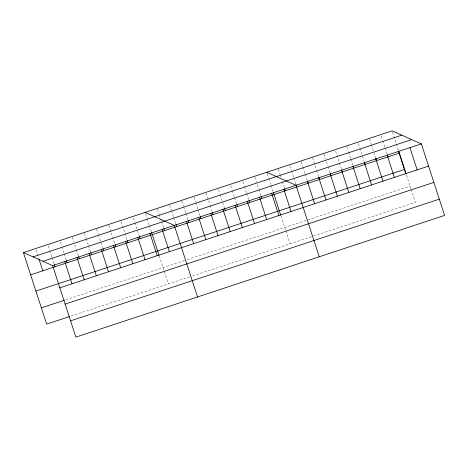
<?xml version="1.0" encoding="UTF-8"?>
<svg xmlns="http://www.w3.org/2000/svg" width="468" height="468" viewBox="0 0 468 468"><rect width="100%" height="100%" fill="white"/><g stroke="black" fill="none" stroke-linecap="round" stroke-linejoin="round"><path stroke-width="0.35" stroke-dasharray="2.34 1.75" d="M65.69 299.807L186.024 260.097M187.375 259.646L307.517 219.995M308.19 219.773L410.097 186.141M70.978 316.075L191.313 276.36M192.664 275.915L312.805 236.264M313.478 236.042L415.385 202.41L411.196 189.528M392.594 132.274L398.461 150.333M406.534 175.184L410.98 188.85M381.198 136.036L382.549 140.201M382.777 140.897L384.807 147.151M385.035 147.841L387.065 154.095M369.574 139.101L371.153 143.963M371.381 144.659L375.669 157.856M358.4 143.559L359.757 147.724M359.98 148.42L364.268 161.618M346.776 146.624L348.356 151.486M348.584 152.182L350.614 158.436M350.842 159.132L352.872 165.379M335.609 151.082L339.218 162.197M339.446 162.893L341.476 169.141M323.985 154.147L325.564 159.009M326.465 161.788L327.822 165.959M328.045 166.655L330.075 172.903M312.589 157.909L316.421 169.72M316.649 170.416L318.679 176.664M301.187 161.671L302.767 166.532M302.995 167.228L305.025 173.482M305.253 174.178L307.283 180.426M289.791 165.432L291.371 170.299M291.599 170.99L293.629 177.243M293.851 177.939L295.887 184.187M278.396 169.194L279.975 174.061M280.197 174.751L281.104 177.53M282.456 181.701L284.486 187.949M267.222 173.651L268.574 177.822M268.802 178.513L270.832 184.766M271.06 185.463L273.09 191.71M280.952 215.918L285.603 230.233M285.825 230.911L290.008 243.787M254.826 176.974L256.406 181.836M257.312 184.614L258.664 188.779M258.892 189.476L260.922 195.729M242.886 181.683L244.237 185.854M244.466 186.545L246.496 192.798M246.724 193.495L248.754 199.742M230.718 185.702L232.069 189.868M232.298 190.564L234.328 196.812M234.556 197.508L236.808 204.457M218.55 189.715L219.901 193.887M220.13 194.577L224.418 207.774M206.154 193.038L209.992 204.844M210.214 205.54L212.25 211.793M193.986 197.051L195.565 201.919M195.788 202.609L197.824 208.863M198.046 209.559L200.076 215.806M181.818 201.07L183.397 205.932M183.62 206.628L185.656 212.881M185.878 213.572L187.908 219.825M169.65 205.089L171.229 209.951M171.452 210.641L173.482 216.895M173.71 217.591L175.74 223.839M157.482 209.102L159.061 213.964M159.284 214.66L160.413 218.135M160.641 218.825L161.314 220.914M161.542 221.604L163.572 227.857M145.536 213.812L146.893 217.983M147.116 218.673L149.146 224.927M149.374 225.623L151.404 231.871M159.266 256.078L168.322 283.947M133.368 217.831L134.72 221.996M134.948 222.692L139.236 235.89M121.2 221.844L127.068 239.903M108.804 225.166L114.9 243.922M96.636 229.185L98.216 234.047M98.444 234.737L102.732 247.935M84.468 233.199L86.048 238.06M86.276 238.756L88.306 245.01M88.528 245.7L90.564 251.954M72.3 237.217L73.88 242.079M74.781 244.858L76.138 249.023M76.36 249.719L78.396 255.973M60.354 241.927L61.712 246.092M61.934 246.788L63.97 253.042M64.192 253.732L66.222 259.986M48.186 245.94L49.544 250.111M49.766 250.807L51.802 257.055M52.024 257.751L54.054 264.005M36.018 249.959L38.727 258.295"/><path stroke-width="0.7" d="M23.4 252.585L392.143 130.882L421.358 143.892L444.6 215.415L75.857 337.118L52.615 265.59L23.4 252.585L46.642 324.108L69.627 316.526M33.041 256.879L401.784 135.176M42.974 261.302L411.717 139.599M52.615 265.59L421.358 143.892M30.625 274.815L399.368 153.112M35.907 291.078L404.65 169.381M59.84 287.82L428.583 166.117M41.354 307.839L64.338 300.257M65.128 304.089L433.871 182.385M70.569 320.849L439.312 199.146M266.772 172.265L295.987 185.269L319.229 256.792M145.086 212.425L174.301 225.43L197.543 296.952M409.962 147.654L417.187 169.878M398.689 151.029L406.119 173.891M398.566 151.416L405.785 173.64M387.293 154.791L387.966 156.874M387.171 155.177L394.389 177.401M375.892 158.553L376.57 160.635M375.769 158.939L382.994 181.163M364.496 162.314L365.175 164.397M364.373 162.7L371.598 184.924M353.1 166.076L353.773 168.158M352.977 166.462L360.196 188.686M341.698 169.837L342.377 171.92M341.576 170.223L348.8 192.447M330.303 173.599L330.981 175.681M330.18 173.985L337.405 196.209M318.907 177.36L319.58 179.443M318.784 177.746L326.003 199.971M307.505 181.122L308.184 183.204M307.382 181.508L314.607 203.732M296.109 184.883L296.788 186.966M284.714 188.645L285.392 190.728M283.819 189.283L291.043 211.513M273.318 192.406L280.747 215.268M271.651 193.302L278.875 215.526M261.144 196.425L261.823 198.508M259.483 197.315L266.701 219.545M248.976 200.439L249.655 202.521M247.315 201.334L254.534 223.558M236.808 204.457L237.487 206.54M235.147 205.347L242.365 227.577M224.64 208.471L225.319 210.553M222.979 209.366L230.197 231.596M212.472 212.49L213.151 214.572M210.811 213.379L218.029 235.609M200.304 216.503L200.983 218.585M198.637 217.398L205.861 239.628M188.136 220.522L188.815 222.604M186.469 221.417L193.694 243.641M175.968 224.535L176.647 226.617M163.8 228.554L164.479 230.636M162.133 229.449L169.357 251.673M151.632 232.567L159.061 255.434M149.965 233.462L157.189 255.692M139.464 236.586L140.137 238.668M137.797 237.481L145.022 259.705M127.296 240.599L127.969 242.681M125.629 241.494L132.853 263.724M115.122 244.618L115.801 246.7M113.461 245.513L120.68 267.737M102.954 248.631L103.633 250.713M101.293 249.526L108.512 271.756M90.786 252.65L91.465 254.732M89.125 253.545L96.344 275.769M78.618 256.663L79.297 258.745M76.957 257.558L84.176 279.788M66.45 260.682L67.129 262.764M64.789 261.577L72.008 283.801M54.282 264.695L54.961 266.778M38.955 258.985L42.793 270.796"/></g></svg>
